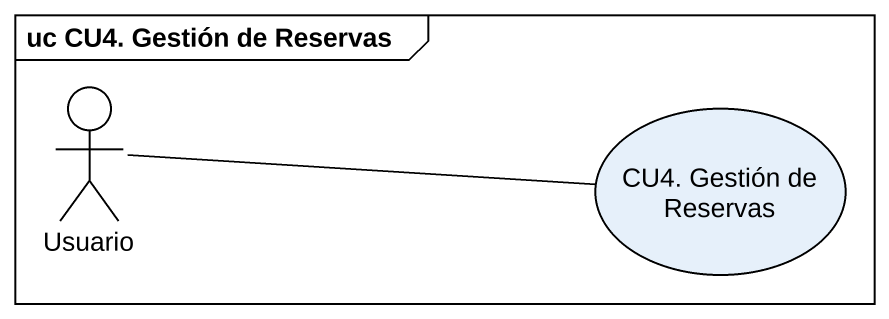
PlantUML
@startuml
mainframe uc CU4. Gestión de Reservas
actor Usuario
usecase "CU4. Gestión de Reservas" as CU4_Gestión_de_Reservas
Usuario -right- CU4_Gestión_de_Reservas
@enduml
